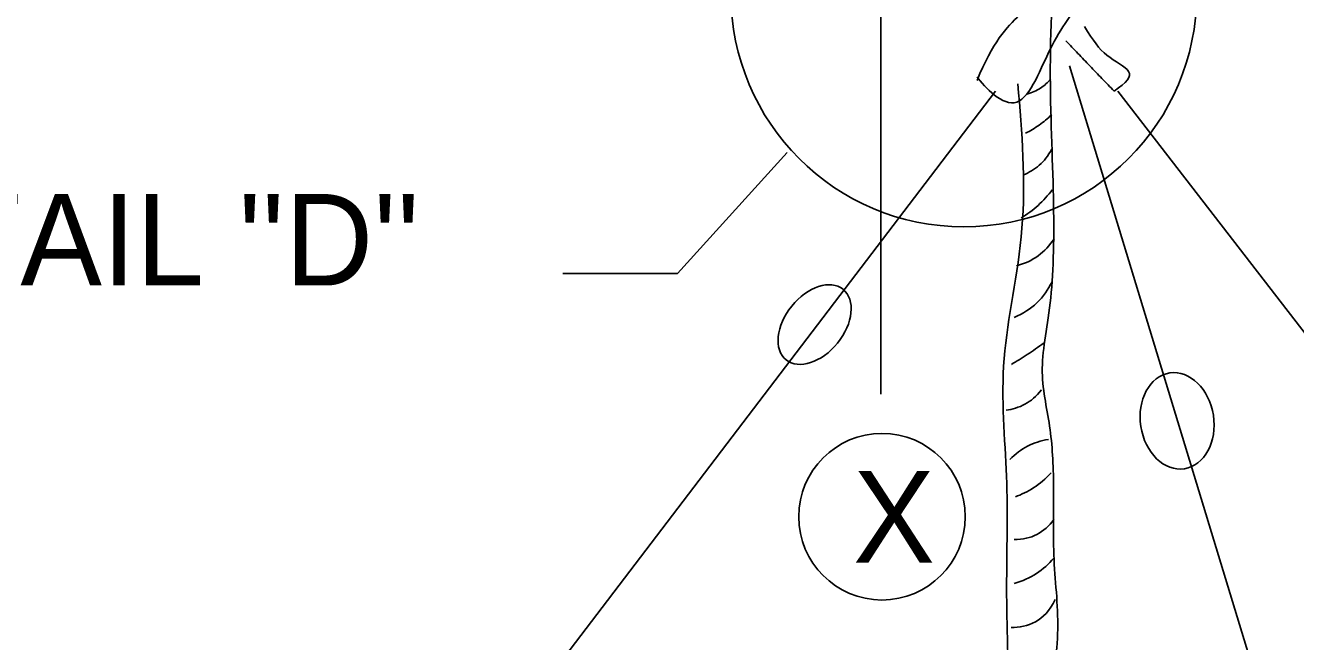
# Model space of a CAD drawing. Extents: x 1007 to 1035.5, y 1000.5 to 1021.5.
# Drawn here: x 1019.428 to 1022.204, y 1004.838 to 1006.184 of the extents above; entities that cross this region are included whole.
import ezdxf

# ---------------------------------------------------------------- set-up
doc = ezdxf.new("R2010")
doc.units = 0
doc.layers.add('Level 1', color=7, linetype='Continuous')

msp = doc.modelspace()

# ---------------------------------------------------------------- linework, layer by layer
at = {"layer": 'Level 1'}
for p, q in [((1021.2976, 1006.3113), (1021.2976, 1005.3782)), ((1021.7098, 1006.0954), (1022.2114, 1004.4472)), ((1020.2858, 1004.3844), (1021.5479, 1006.0405)), ((1021.8149, 1006.0405), (1023.0771, 1004.4079)), ((1020.8527, 1005.6422), (1021.0929, 1005.9061)), ((1020.6027, 1005.6422), (1020.8527, 1005.6422))]:
    msp.add_line(p, q, dxfattribs=at)
for centre, radius in [((1021.4786, 1006.2529), 0.5089), ((1021.2998, 1005.1108), 0.1819)]:
    msp.add_circle(centre, radius, dxfattribs=at)
for centre, major_axis, ratio in [((1021.1526, 1005.5305), (-0.0623, -0.0771), 0.648782), ((1021.9446, 1005.3202), (-0.0161, 0.1046), 0.75749)]:
    msp.add_ellipse(centre, major_axis=major_axis, ratio=ratio, dxfattribs=at)
for points, degree in [([(1021.6815, 1006.3993), (1021.6736, 1006.296), (1021.6622, 1006.0872), (1021.6776, 1005.7988), (1021.6735, 1005.5763), (1021.6393, 1005.4313), (1021.67, 1005.3093), (1021.6766, 1005.1833), (1021.6713, 1005.016), (1021.6929, 1004.8552), (1021.6588, 1004.6925), (1021.6848, 1004.5525), (1021.6944, 1004.4283), (1021.6753, 1004.322), (1021.7158, 1004.2502), (1021.6942, 1004.2218), (1021.6883, 1004.2155)], 3), ([(1021.5075, 1006.064), (1021.5421, 1006.1477), (1021.6015, 1006.2113), (1021.6833, 1006.2785), (1021.7144, 1006.2778), (1021.7542, 1006.2549), (1021.6675, 1006.1553), (1021.6038, 1005.9628), (1021.5239, 1006.0494), (1021.5075, 1006.0719)], 3), ([(1021.8068, 1006.0405), (1021.8354, 1006.0598), (1021.855, 1006.0843), (1021.7858, 1006.1152), (1021.7618, 1006.1503), (1021.7421, 1006.1818)], 3), ([(1021.8068, 1006.0405), (1021.7017, 1006.1503)], 1), ([(1021.5965, 1006.0562), (1021.6065, 1005.9512), (1021.621, 1005.7329), (1021.5504, 1005.4529), (1021.5779, 1005.1954), (1021.5693, 1004.9599), (1021.5778, 1004.6981), (1021.6012, 1004.4344), (1021.5963, 1004.251), (1021.5965, 1004.1594), (1021.5965, 1004.1489)], 3), ([(1021.6162, 1006.0341), (1021.6281, 1006.0371), (1021.647, 1006.0456), (1021.6623, 1006.0595), (1021.6683, 1006.0666)], 3), ([(1021.6137, 1005.9487), (1021.6237, 1005.9536), (1021.6439, 1005.9655), (1021.6618, 1005.9807), (1021.6708, 1005.9896)], 3), ([(1021.6088, 1005.8573), (1021.6208, 1005.8622), (1021.6452, 1005.8768), (1021.6629, 1005.8989), (1021.6708, 1005.9138)], 3), ([(1021.6038, 1005.7634), (1021.6172, 1005.7716), (1021.6418, 1005.7898), (1021.6626, 1005.8125), (1021.672, 1005.8248)], 3), ([(1021.5938, 1005.6588), (1021.612, 1005.6636), (1021.6429, 1005.6783), (1021.6663, 1005.7033), (1021.6757, 1005.7178)], 3), ([(1021.5883, 1005.5463), (1021.6083, 1005.5545), (1021.6408, 1005.5754), (1021.6631, 1005.6069), (1021.6713, 1005.6241)], 3), ([(1021.5826, 1005.4436), (1021.5932, 1005.4498), (1021.6175, 1005.4648), (1021.641, 1005.4811), (1021.6542, 1005.4908)], 3), ([(1021.5711, 1005.3436), (1021.5846, 1005.3453), (1021.6136, 1005.354), (1021.6369, 1005.3733), (1021.6484, 1005.388)], 3), ([(1021.5793, 1005.2359), (1021.5911, 1005.2481), (1021.6168, 1005.2673), (1021.6473, 1005.277), (1021.6634, 1005.2796)], 3), ([(1021.5913, 1005.1543), (1021.6041, 1005.159), (1021.6325, 1005.1728), (1021.6568, 1005.193), (1021.6694, 1005.2068)], 3), ([(1021.5883, 1005.0611), (1021.6074, 1005.0609), (1021.6401, 1005.0684), (1021.6652, 1005.0907), (1021.6754, 1005.1048)], 3), ([(1021.5883, 1004.9649), (1021.607, 1004.9702), (1021.6387, 1004.9847), (1021.6646, 1005.0078), (1021.6754, 1005.0203)], 3), ([(1021.5823, 1004.8688), (1021.599, 1004.8686), (1021.638, 1004.8761), (1021.6657, 1004.9046), (1021.6784, 1004.9299)], 3)]:
    msp.add_open_spline(points, degree=degree, dxfattribs=at)

# ---------------------------------------------------------------- texts
for s, p in [("DETAIL ''D''", (1018.8822, 1005.6159)), ('X', (1021.2368, 1005.0108))]:
    msp.add_text(s, height=0.2, dxfattribs=at).set_placement(p)

doc.saveas('drawing.dxf')
